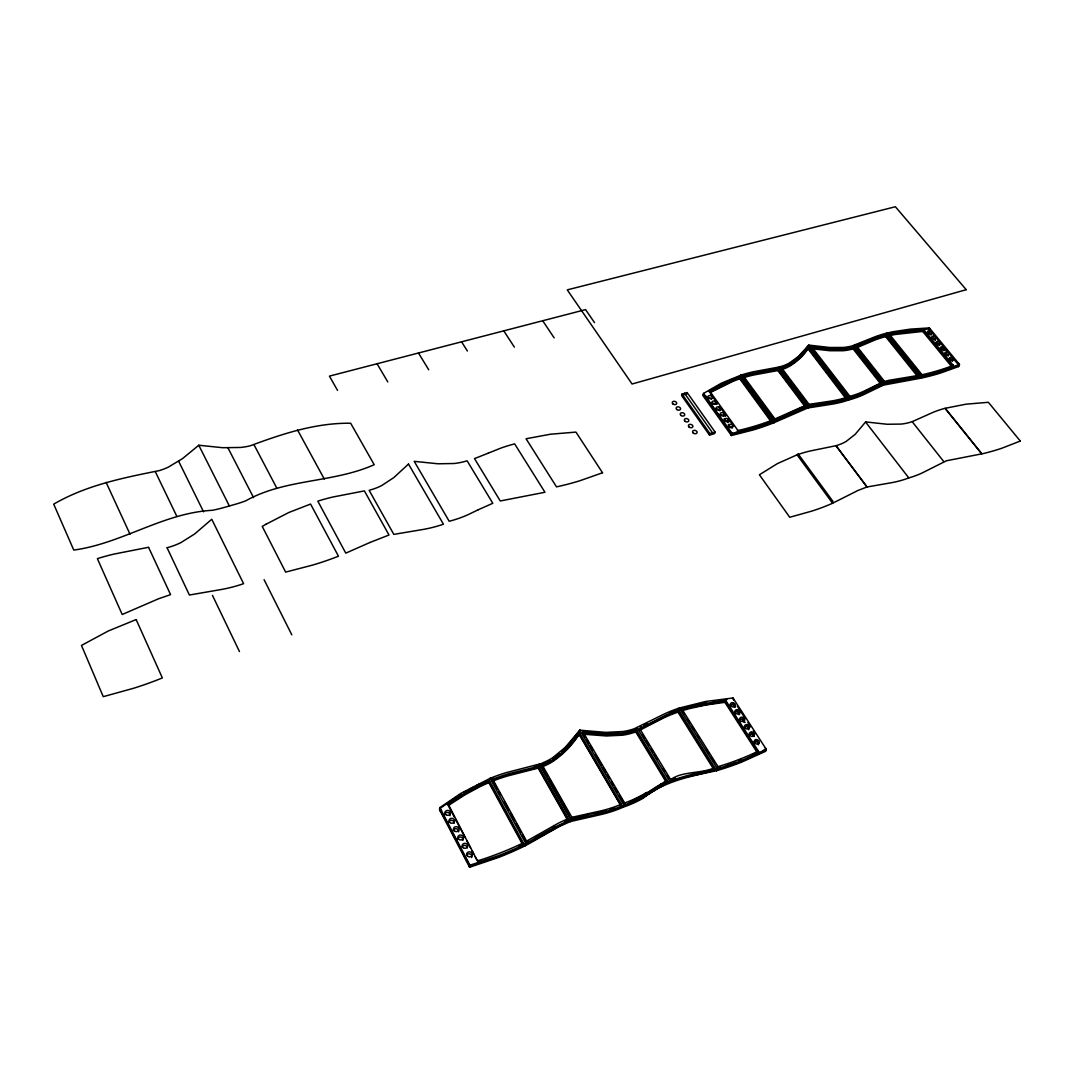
<?xml version="1.0" encoding="UTF-8"?>
<svg xmlns="http://www.w3.org/2000/svg" width="1074" height="1074" viewBox="0 0 1074 1074"><rect width="100%" height="100%" fill="white"/><g stroke="black" fill="none" stroke-linecap="round" stroke-linejoin="round"><path stroke-width="1.5" d="M524.488 843.922L525.387 845.587L528.77 843.855L559.057 826.644L570.428 821.556L570.979 819.583L539.551 764.03L506.485 772.568A174.981 157.207 19 0 0 490.2 778.288L461.041 793.256L439.83 807.635L439.494 809.662L469.607 867.255L498.135 857.589A284.798 229.755 4.2 0 0 525.28 845.668L525.871 843.614L490.066 778.341M448.113 803.929L447.925 804.963L464.935 793.968L479.997 785.806A195.079 176.19 20.7 0 1 489.073 781.657L522.971 843.828L523.213 842.821L489.288 780.623A195.253 176.27 20.7 0 0 480.212 784.758L465.123 792.921L448.113 803.929L477.876 861.818L477.688 860.059M469.217 866.517L469.62 864.543M469.607 867.255L470.009 865.295L439.83 807.635M489.288 780.623L488.871 782.651L522.743 844.795M489.999 779.281A174.847 157.14 19 0 1 493.476 777.898A174.834 157.14 19 0 0 489.986 779.321L490.2 778.288M538.249 767.292L568.065 819.569L568.347 818.563L538.732 766.165L508.338 773.871A175.223 157.502 19.2 0 0 492.724 779.214L492.51 780.261A175.075 157.435 19.2 0 1 508.109 774.918L513.667 773.347M538.732 766.165L538.249 768.205L567.797 820.536M539.551 764.03L538.96 765.185M526.099 843.103L526.582 841.13L492.724 779.214M569.676 820.026L570.522 821.529L600.527 814.656A123.349 102.299 13.7 0 0 623.202 807.165A121.362 100.446 14.2 0 0 643.178 798.197C664.269 781.12 690.73 776.247 716.506 770.702A266.392 206.181 14.1 0 0 741.919 761.99L765.494 751.357L766.299 749.37L733.018 697.979L705.537 701.51L679.386 708.021A168.175 141.406 26.9 0 0 664.672 713.807L634.116 728.803A61.325 49.941 15.6 0 1 623.188 731.501L605.83 732.387L579.947 730.199L579.41 732.253M579.92 730.145L569.139 743.96M577.074 737.14L579.369 734.213L620.92 805.245L621.242 804.225L579.638 733.22C573.489 744.054 563.998 753.532 553.781 760.889A62.91 52.478 11.2 0 1 543.176 766.433M606.729 734.978L623.001 734.146A61.433 50.075 15.6 0 0 634.653 731.394L636.063 730.844L666.632 781.348L666.981 780.328L636.372 729.85L634.976 730.347A61.473 50.089 15.6 0 1 623.296 733.153L607.025 733.931L582.981 731.985L585.236 737.368M682.017 394.077L681.614 395.594L709.484 435.131L714.653 433.574L715.096 432.07L687.159 392.601L682.017 394.077L709.927 433.627L709.484 435.131M684.151 394.87L684.621 393.339M686.742 394.118L687.159 392.601M571.623 818.307L571.892 817.327L542.222 764.97A62.735 52.304 11.2 0 0 550.908 760.58M703.524 393.406L702.906 395.581L731.407 435.52L753.129 429.976A231.326 155.354 13.2 0 0 773.616 422.847L774.327 420.686L740.885 375.162L721.459 383.149L703.524 393.406L732.079 433.359L731.407 435.52M704.369 394.52C702.705 399.689 706.101 391.983 707.39 399.461A2.255 1.598 16 0 0 708.021 400.347L711.31 404.965A2.255 1.598 16.1 0 0 711.941 405.851L715.472 410.792A2.255 1.611 16.3 0 0 716.116 411.678L718.734 415.356M709.726 392.695L709.753 391.178L714.076 388.64L733.515 379.229A157.502 113.589 20.1 0 1 740.362 376.719L772.166 420.055L771.454 422.203A248.376 165.946 12.9 0 1 762.674 425.492M712.049 434.366L712.545 432.849L684.568 393.353M740.885 375.162L739.704 378.88A157.301 113.562 20.2 0 0 732.857 381.404L711.297 392.05M773.616 422.834L772.756 421.679L773.804 422.78L807.715 408.013L808.467 405.865L779.227 366.999L753.559 371.738A141.325 101.56 19.7 0 0 741.073 375.108L740.738 376.222L774.153 421.733L779.12 419.598M741.892 376.236L741.047 378.437L739.785 378.853L770.488 420.887M763.48 371.134L755.183 372.678A141.486 101.721 19.8 0 0 743.248 375.793L741.57 378.29M636.372 729.85L635.741 731.891L665.45 780.919M637.11 727.689L636.801 728.736L637.755 728.306M639.339 729.541L639.648 728.534L664.779 715.673A168.417 141.647 27 0 1 678.647 710.075L677.962 712.116A168.148 141.54 27.1 0 0 664.108 717.714L639.648 730.293M731.045 434.997L731.703 432.849M737.341 431.198L737.677 430.097L709.753 391.178M622.638 806.212L623.175 807.124L623.806 805.138L579.826 730.186L565.125 747.477L552.761 757.694A62.829 52.344 11.2 0 1 542.773 762.822L538.638 765.252M737.677 430.097L737.731 431.681A248.524 165.946 12.9 0 0 771.844 421.209L740.026 377.833A157.395 113.575 20.2 0 0 733.18 380.344L709.431 392.279M623.202 807.098L623.833 805.124A123.537 102.366 13.7 0 1 601.118 812.669C573.033 814.777 549.499 829.88 525.871 843.614M624.316 803.916L624.638 802.896L582.981 731.985M767.252 370.53L763.856 370.866L778.677 368.449L777.965 370.611L805.473 407.247L806.856 406.871L807.715 408.013M763.52 371.926L778.529 369.161L779.281 366.972L782.852 365.898A51.028 34.717 16.5 0 0 789.256 363.106L798.318 356.501L808.762 345.116L849.413 397.81A99.6 67.138 17.5 0 0 864.677 392.44L871.672 388.882M780.127 368.087L779.254 370.288L754.498 374.853A141.298 101.694 19.8 0 0 745.114 377.202M827.973 403.542L830.108 403.22A101.225 68.427 17.3 0 0 846.46 399.3L847.225 397.138L808.762 347.211L799.016 357.723L790.585 363.938A51.458 35.026 16.5 0 1 782.584 367.375L781.12 368.812L782.234 368.422M646.159 793.471A128.652 106.192 13.9 0 1 629.257 802.117A128.652 106.192 13.9 0 0 646.172 793.431L666.981 780.328M772.756 421.679L773.481 419.531M773.079 421.787L773.79 419.639M778.677 368.449L806.225 405.099L774.972 418.941L774.26 421.089L785.121 416.215M773.804 422.78L774.515 420.632L808.467 405.865M717.378 768.675L679.265 708.061L678.916 709.109A168.041 141.352 26.9 0 0 669.706 712.518M679.037 709.068L679.386 708.021M706.544 702.987L690.797 706.424A187.91 158.496 28 0 0 681.883 709.001L681.534 710.048A187.762 158.442 28.1 0 1 690.434 707.471L725.232 701.295L758.016 752.216L758.432 751.182L725.608 700.261L704.812 703.551M808.762 347.211C804.614 355.011 797.391 361.388 789.873 366.086A51.391 35.026 16.5 0 1 781.885 369.523M809.621 346.19L809.232 348.392M834.713 348.781L811.434 346.446L810.36 348.553M669.572 780.879C679.305 770.823 701.913 774.059 714.653 767.628L678.58 710.102M806.225 405.099L805.473 407.247L795.31 411.248M806.923 406.965L807.675 404.817L808.534 405.851L824.08 403.274M848.621 399.984A101.037 68.333 17.3 0 1 831.115 404.334L807.782 407.986L808.118 405.287M807.782 407.986L809.084 404.361L781.483 367.711M725.608 700.261L724.869 702.289L757.331 752.726L758.137 750.726M854.542 348.459L855.24 346.352L854.38 348.526L852.018 349.198A50.478 33.616 18 0 1 842.915 350.742L830.001 350.728L812.427 348.835M900.133 380.424L918.337 377.404L919.21 375.282L886.359 334.511A136.948 93.384 22.3 0 0 875.646 337.921C870.853 340.659 857.978 343.935 856.757 346.754M732.656 698.973L733.018 697.979M733.609 700.436L733.972 699.442M848.124 399.34L848.93 397.179M849.118 398.454L847.748 398.816L848.621 399.944L849.923 396.333A105.52 71.018 17.4 0 0 866.53 389.956L881.969 382.384L853.87 346.768L852.796 347.063A50.545 33.63 18 0 1 843.681 348.594L830.618 348.661M714.653 767.628L714.291 768.595L678.312 711.069A168.282 141.593 27 0 0 664.444 716.68L655.543 721.178M716.519 770.729L717.257 768.716A266.768 206.262 14.1 0 0 742.711 760.003L766.299 749.37M717.674 767.641L718.036 766.675A286.516 220.264 13.5 0 0 758.378 751.115M866.543 389.983L865.738 392.104L866.758 391.594M921.586 375.779L888.628 334.927L889.057 333.839A152.535 104.312 22.6 0 1 896.011 332.349L923.519 329.248L953.309 365.442L952.41 367.563A237.206 150.884 16.6 0 1 921.197 376.867L920.901 376.867M881.969 382.384L881.136 384.505L871.578 389.03M882.492 384.183L883.365 381.995M857.508 347.426L874.84 340.055A136.774 93.384 22.3 0 1 885.54 336.645L886.882 333.101L892.91 331.732L910.215 329.154L929.319 327.906L959.498 364.462L958.585 366.57L940.421 373.081A220.747 140.989 16.9 0 1 920.686 378.209L883.338 385.136L882.466 384.036L884.573 381.485L888.842 380.33L919.21 375.282M848.635 399.971A99.479 67.138 17.5 0 0 863.858 394.561L883.271 385.163L884.157 383.015L900.348 379.619M923.519 329.248L922.673 331.369L952.141 367.227L953.041 365.12M873.149 338.417L875.082 337.652A136.693 93.25 22.3 0 1 886.399 334.162L921.103 377.162A220.868 140.989 16.9 0 0 940.851 372.047L959.028 365.536L928.876 328.993L929.319 327.906M929.748 330.04L930.191 328.953M765.319 747.84L765.883 750.39L742.322 761.036A266.58 206.221 14.1 0 1 716.882 769.763L713.445 770.689M919.841 377.283L920.7 375.162M920.176 377.578L921.049 375.457M959.498 364.462L941.307 370.973A221.002 140.976 16.9 0 1 921.559 376.088L920.686 378.196L919.626 377.149M958.599 363.374L957.632 365.509L958.585 366.57M579.316 732.28L576.859 735.408M579.369 734.898L621.027 806.037M579.638 733.22L565.837 749.209L554.291 758.862A63.004 52.519 11.2 0 1 543.672 764.406L541.967 766.004L543.417 765.4A62.95 52.492 11.2 0 0 554.036 759.895L558.977 756.23M577.087 737.1L573.784 741.154M573.341 739.758L574.496 738.348M808.239 349.117L845.426 397.957M807.581 349.278L808.4 348.258L846.836 398.186A101.292 68.427 17.3 0 1 830.484 402.173M805.245 352.003L807.608 349.225M573.798 741.114L570.63 744.832M571.086 742.443L572.2 741.114M806.037 351.077L806.816 350.164M440.689 809.286L440.353 811.3L441.548 810.414M804.493 352.863L805.258 351.963M798.707 356.89L804.198 351.131M803.379 352.071L808.789 345.103L829.678 347.493L843.466 347.452A50.424 33.536 17.9 0 0 852.004 345.962L875.471 336.605A136.787 93.25 22.3 0 1 886.802 333.128L921.559 376.075M570.643 744.792L567.569 748.189M803.741 353.695L804.507 352.809M569.153 743.906L563.796 749.571M568.871 744.953L562.508 751.572M803.755 353.641L801.526 356.031M566.575 749.236L567.582 748.148M564.87 748.471L565.917 747.397M564.588 751.236L566.575 749.196M801.54 355.991L799.365 358.166M565.582 750.216L563.595 752.189M562.763 750.578L563.81 749.518M798.72 356.85L797.19 358.286M561.715 751.558L562.763 750.538M563.608 752.149L560.172 755.264M799.378 358.112L797.23 360.085M198.784 445.24L182.607 458.544L168.35 467.123A61.258 44.101 -1.4 0 1 159.516 470.56C123.161 477.863 86.256 485.193 53.7 504.149L73.77 550.076C122.114 543.498 163.329 512.848 212.383 510.298A111.575 80.859 -0.1 0 0 224.815 507.277L233.904 504.686A111.159 80.55 0.2 0 0 245.771 500.82C285.442 478.48 332.98 483.072 374.208 464.706L350.674 423.237C315.581 422.78 282.381 433.869 250.014 445.871A57.352 41.309 1.6 0 1 240.657 447.455L222.694 447.71L198.784 445.24L229.312 505.881M797.203 358.233L793.78 361.079M796.519 360.676L797.244 360.032M558.963 756.271L560.185 755.223M557.795 754.915L559.124 753.8M795.633 361.401L796.532 360.636M794.747 360.3L795.7 359.535M556.493 755.948L557.809 754.874M556.238 756.942L557.554 755.921M794.747 362.072L795.646 361.347M556.507 755.895L552.506 758.741M794.76 362.032L792.062 363.938M792.827 361.763L793.793 361.025M448.744 805.272L464.747 794.948L479.809 786.786A194.931 176.109 20.7 0 1 488.871 782.651L490.214 782.087M446.891 804.332L449.268 802.694M791.86 362.421L792.84 361.71M457.524 796.371L439.655 808.668L469.808 866.302L498.349 856.636A285.013 229.823 4.2 0 0 525.508 844.701M791.874 362.368L788.893 364.207A51.002 34.717 16.5 0 1 782.49 366.999L778.932 368.073M652.737 789.363L650.173 791.028M655.502 789.793L648.589 794.196M654.147 790.692L656.832 788.947M653.972 788.598L657.704 786.222M458.625 795.673L460.84 794.29M656.818 788.987L658.161 788.115M650.025 793.27L643.487 797.23M647.541 792.666L648.884 791.793M656.12 788.007L658.604 786.49M791.149 364.502L792.075 363.885M658.147 788.155L670.189 781.711M646.186 793.498L647.555 792.625M645.957 795.767L647.152 795.042M543.565 834.82L567.287 821.825M546.075 833.343L548.492 831.907M658.926 785.51L661.436 784.007M708.612 391.151L725.782 382.035L740.55 376.276L773.965 421.787A231.46 155.354 13.2 0 1 753.465 428.915L731.73 434.46L703.215 394.52M791.162 364.448L790.222 365.039A51.431 35.026 16.5 0 1 782.221 368.476M464.089 792.344L466.197 791.108M543.578 834.766L532.221 841.197M660.819 786.544L663.531 785M552.506 827.316L554.587 826.107M660.174 784.772L661.423 784.047M710.921 390.668L725.474 383.096L740.228 377.323L771.776 420.323M535.483 837.25L538.249 835.653M641.89 728.427L655.556 721.137M649.77 724.319L651.623 723.299M470.345 788.772L473.352 787.148M872.289 389.379L869.175 391.07M647.219 723.675L643.581 725.621M872.263 389.432L885.996 383.337M875.726 386.009L866.127 391.07A105.453 71.018 17.4 0 1 849.561 397.487M868.732 390.56L884.103 383.042M532.234 841.157L525.629 844.634L525.75 843.681A285.228 229.89 4.3 0 1 498.578 855.616L469.929 865.201M872.907 387.499L873.833 387.016M559.312 825.678L561.313 824.617M869.188 391.03L866.114 392.628M526.582 841.13L558.842 822.926L568.347 818.563M528.475 840.982L526.341 842.097L522.407 834.901M663.987 782.664L665.316 781.953M867.027 392.144L868.114 391.58M476.292 785.618L479.165 784.181M763.735 750.216L763.574 751.196L762.97 750.592M659.812 718.922L662.067 717.808M789.471 414.792L794.679 412.188M791.269 413.906L793.001 413.047M875.699 386.063L876.666 385.553M787.349 414.255L795.686 410.147M792.169 412.765L793.767 411.986M789.497 414.739L783.564 417.625M866.127 392.587L864.261 393.527A99.546 67.138 17.5 0 1 849.024 398.924A101.104 68.333 17.3 0 1 831.491 403.287L826.416 404.025M787.363 414.215L783.51 416.094M794.666 412.241L797.861 410.684M759.479 752.297L758.808 752.632M876.639 385.593L881.566 383.418L853.494 347.815L852.394 348.151A50.518 33.63 18 0 1 843.291 349.694L840.794 349.856M641.205 726.762L640.252 727.246M641.903 728.373L640.816 728.924M795.673 410.201L797.203 409.449M783.523 416.054L774.609 420.041L742.926 376.853A141.392 101.708 19.8 0 1 754.834 373.792L757.022 373.296M781.389 418.618L783.577 417.571M863.389 342.606L864.879 341.894M865.483 343.076L861.335 344.969M640.829 728.87L639.755 729.394M865.469 343.116L866.946 342.418M797.848 410.724L800.895 409.342M864.852 341.948L873.175 338.377M863.402 342.566L859.213 344.445M797.19 409.489L800.13 408.16M779.106 419.639L781.402 418.578M866.933 342.458L868.463 341.747M861.979 343.21L857.133 345.278M866.369 341.263L867.953 340.565M879.337 385.861L882.546 384.532M564.535 821.006L565.246 820.657M868.45 341.787L870.047 341.062M861.348 344.929L858.542 346.137M870.034 341.102L875.256 338.968A136.854 93.384 22.3 0 1 885.943 335.612L918.767 376.37L916.216 376.867M871.685 340.404L873.417 339.706M670.82 781.496L671.814 781.066M800.882 409.395L804.372 408.026M800.117 408.214L801.566 407.596M956.706 365.885L954.585 366.717M671.143 781.362L673.143 780.57M567.622 821.731L569.005 821.167M858.73 346.016L858.045 346.325M912.256 421.626L933.534 412.134A141.849 98.392 25 0 1 944.986 408.308L981.703 453.872L946.355 460.786L924.177 471.956A102.768 71.018 19.7 0 1 908.779 477.903A102.97 71.354 19.6 0 1 892.078 482.602L867.121 486.965L836.096 445.67L838.539 444.891A52.935 36.986 18.7 0 0 846.178 441.427L855.24 434.272L865.563 421.988L908.765 477.876M637.07 731.381L634.345 732.387A61.393 50.062 15.6 0 1 622.692 735.193L606.448 735.972L584.565 734.28M566.884 820.026L567.609 819.704M954.477 366.758L952.41 367.563M540.987 764.419L542.531 763.815M634.989 730.307L636.493 729.729M858.233 346.217L857.24 346.633M856.502 346.419L874.679 338.74A136.613 93.237 22.3 0 1 885.983 335.263L918.767 375.819M568.992 821.207L570.375 820.67M801.553 407.637L803.164 407.006M671.693 779.214L672.848 778.757M857.414 346.526L856.743 346.808M672.794 780.731L674.163 780.207M633.794 729.85L635.311 729.259M855.938 345.68L854.219 346.298M847.399 398.937L846.513 399.246M570.361 820.711L572.361 819.999M856.434 346.875L884.144 382.572L885.889 382.008M136.156 619.564L108.313 630.975L81.49 645.42L103.252 696.664L133.351 688.34A287.832 208.96 -5 0 0 162.349 677.936L136.425 620.154M539.631 767.749L507.895 775.898A174.928 157.368 19.2 0 0 492.308 781.241M674.15 780.248L678.513 778.865M803.688 406.871L805.862 406.147M538.383 766.286L537.362 766.621M679.318 711.659L677.962 712.116L713.029 768.219M780.986 368.436L782.141 368.06A50.975 34.717 16.5 0 0 788.544 365.254L797.593 358.662L808.024 347.264L846.728 397.487M854.085 347.264L881.432 382.72L853.535 347.439L851.226 348.11A50.357 33.522 17.9 0 1 842.701 349.6L832.793 349.829M673.546 778.569L675.452 777.912M883.66 383.633L899.931 380.652M841.761 348.661L843.077 348.553A50.384 33.536 17.9 0 0 851.601 347.063L854.233 346.258M535.832 768.017L537.537 767.467M572.348 820.053L573.999 819.502M535.859 766.165L536.57 765.91M571.892 817.327L600.004 811.085A123.752 102.473 13.6 0 0 621.269 804.265M780.167 367.684L781.348 367.335M709.927 433.627L715.096 432.07M536.221 766.017L534.422 766.581M717.19 768.689C691.428 774.3 664.94 779.12 643.823 796.21A121.55 100.513 14.2 0 1 623.913 805.124M885.983 383.378L887.836 382.827M536.087 767.897L534.583 768.366M534.906 767.373L534.194 767.588M806.749 407.328L807.836 406.979M573.14 817.891L574.684 817.408M573.986 819.543L580.604 817.797M510.942 774.072L508.109 774.864A175.075 157.435 19.2 0 0 492.523 780.207L497.222 788.893M167.074 547.753L170.35 546.8A61.594 45.86 -2.3 0 0 180.969 542.571L194.676 533.953L211.753 519.266L243.597 583.665A118.784 88.914 -0.8 0 1 221.593 589.451L189.4 595.023L167.155 547.928M885.875 382.062L886.6 381.82M807.554 407.1L778.878 368.046L778.073 368.301M148.548 547.284L114.394 554.009A171.249 137.069 -6 0 0 97.372 558.641M678.5 778.905L685.131 777.214M713.458 770.649L706.934 772.367M532.556 768.903L534.597 768.326M886.587 381.861L894.964 380.169M887.017 336.269L885.62 336.632L917.317 376.128M513.667 773.387L516.312 772.676M778.086 368.261L776.73 368.624M819.704 404.817L808.158 406.898L807.299 405.744M809.407 406.63L807.742 406.334M680.621 778.341L687.521 776.677M532.556 768.85L521.333 771.521M886.48 334.189L907.006 330.537L928.876 328.993M516.299 772.716L521.346 771.481M706.947 772.327L700.866 773.804M777.563 368.382L772.864 369.416M887.822 382.881L892.601 381.82M776.462 369.98L777.965 369.59M777.764 369.684L805.836 406.2M599.346 814.025L600.822 813.649A123.443 102.325 13.7 0 0 623.524 806.144A121.456 100.486 14.2 0 0 643.501 797.19M523.736 770.931L526.059 770.407M809.084 404.361L830.887 401.085A101.359 68.427 17.3 0 0 847.252 397.179M732.079 433.359L753.827 427.828A231.608 155.368 13.2 0 0 774.327 420.699M695.214 775.052L700.879 773.763M731.77 434.084L730.32 431.573M580.604 817.851L590.781 815.743M597.882 814.347L599.359 813.985M687.494 776.73L698.006 774.408M890.01 334.309L906.604 331.584L923.855 330.215M753.21 372.853A141.231 101.547 19.7 0 0 740.738 376.222A141.231 101.547 19.7 0 1 753.223 372.799L765.4 370.812M776.475 369.926L775.696 370.141M889.339 382.519L890.923 382.183M597.896 814.307L590.767 815.784M812.253 404.67L808.695 405.448L781.134 368.758M809.877 405.193L811.045 404.938M698.207 704.853L701.443 704.182M775.71 370.087L772.112 370.798M921.465 376.101L894.937 380.223M918.337 377.404L921.036 377.135M918.512 377.377L921.022 377.189L886.386 334.215A136.693 93.25 22.3 0 0 875.068 337.692M755.478 372.369L759.801 371.55M918.78 376.316L900.549 379.391M585.249 815.958L586.834 815.649M757.009 373.336L766.917 371.577M587.116 814.683L588.727 814.334M774.488 369.053L769.44 369.993M898.2 380.706L918.351 377.672M811.944 406.079L813.206 405.838M701.792 703.188L704.047 702.772M915.76 378.169L910.819 379.015M891.554 380.787L893.219 380.505M892.588 381.861L894.333 381.512M812.239 404.723L813.434 404.468M761.157 372.571L763.131 372.235M766.903 371.631L772.125 370.745M771.199 369.657L765.789 370.517M765.05 371.926L752.887 373.913A141.137 101.533 19.7 0 0 743.06 376.45M909.047 378.061L911.37 377.686M894.306 381.565L897.998 380.934M813.421 404.509L815.837 404.093M814.495 405.623L815.77 405.422M768.716 371.295L770.447 371.027M829.41 402.334L830.511 402.132M906.228 379.74L908.483 379.391M904.657 378.746L906.818 378.424M829.423 402.294L827.034 402.683M830.363 403.421L826.658 403.73M713.217 702.195L715.727 701.832M620.92 733.77L622.584 733.542M815.81 404.146L824.483 402.978M817.072 405.22L821.019 404.656M825.758 402.804L827.061 402.629M825.745 402.857L831.894 402.2A101.171 68.333 17.3 0 0 849.427 397.85M825.369 403.905L827.826 403.784M824.47 403.019L826.805 402.925M824.094 404.066L826.43 403.972M819.462 403.649L820.697 403.488M823.194 403.18L825.436 403.099M821.006 404.697L825.06 404.146M823.677 404.361L825.047 404.2M822.818 404.227C818.898 405.489 808.964 404.629 807.366 407.435M822.335 404.536L823.704 404.321M619.846 734.535L621.443 734.347M726.386 702.128L705.833 705.014L690.099 708.464A187.614 158.375 28.1 0 0 683.306 710.384M724.064 699.845L726.87 699.563M617.778 733.153L619.523 732.938M843.09 348.5L839.049 348.795M614.167 733.381L616.006 733.233M613.885 734.374L615.711 734.28M924.056 331.289L895.192 334.484A152.347 104.299 22.7 0 0 889.89 335.585M840.821 349.802L835.438 349.909M837.639 348.835L839.076 348.755M610.368 733.488L612.314 733.408M611.294 734.965L613.093 734.938M836.19 348.835L837.653 348.781M610.086 734.482L606.904 734.468M607.186 733.475L608.81 733.435M836.203 348.795L831.92 348.688M835.451 349.856L811.769 347.775M606.743 734.925L601.843 734.777M603.561 734.374L598.218 734.092M827.799 349.493L832.847 349.775M830.39 349.641L831.625 349.708M590.942 733.918L601.856 734.723M830.632 348.62L827.933 348.486M598.406 734.509L600.151 734.629M827.947 348.446L817.327 347.412M827.812 349.453L822.254 348.969M594.768 734.227L586.928 733.502M590.418 733.448L592.445 733.636M590.7 732.401L592.741 732.589M584.269 731.73L586.471 731.971M584.833 733.274L586.941 733.461M820.778 348.808L822.268 348.916M584.847 733.233L582.699 733.032L585.249 737.328M820.791 348.755L814.468 348.016M815.636 347.197L817.341 347.358M813.904 346.969L815.663 347.144M812.132 346.727L813.931 346.915M814.481 347.963L811.058 347.546L849.507 397.42M865.671 421.921L887.084 424.257L901.167 424.082A52.022 35.429 20.1 0 0 909.826 422.404L912.175 421.666L943.831 461.659M810.293 346.472L812.145 346.687M810.306 346.432L808.413 346.204L849.01 398.91A101.104 68.333 17.3 0 1 831.504 403.233M942.985 347.64L945.093 350.191M927.99 331.128L931.171 334.994M933.293 337.572L935.414 340.149M937.535 342.727L939.656 345.304M941.777 347.869L943.912 350.446M946.033 353.024L948.154 355.601M950.275 358.179L952.396 360.757M889.057 333.839L922.029 374.692L920.593 378.223L919.8 377.095M885.983 335.263L918.686 375.846M856.488 345.935L884.573 381.485M884.157 383.015L854.313 345.304L853.092 348.902L881.136 384.505L882.398 384.049L883.271 385.163M853.924 346.352L883.741 384.103L853.911 346.392M811.434 346.446L849.923 396.333M808.386 348.312L846.822 398.226M803.406 399.958L805.379 402.575M778.865 368.1L806.238 404.509M807.218 405.824L808.078 406.965M778.583 369.134L796.116 392.466M778.529 369.161L805.876 405.556M743.248 375.806L774.972 418.941M741.073 375.108L774.515 420.632M744.564 380.666L746.551 383.351M756.445 396.83L761.385 403.569M768.313 413.007L773.267 419.746M710.679 394.024L717.338 403.314M720.198 407.301L725.903 415.262M728.763 419.249L733.529 425.895M715.123 401.716L717.029 404.374M718.936 407.033L720.829 409.691M723.688 413.665L725.594 416.323M727.487 418.981L729.394 421.639M724.144 418.685L725.474 420.538M728.306 424.485L729.702 426.445M594.54 322.63L585.558 309.621L329.409 376.128L337.531 390.372M542.692 320.75L554.157 337.867M503.787 330.859L514.379 347.13M737.167 706.007L745.222 718.452M747.907 722.601L750.592 726.749M753.277 730.897L755.062 733.663M764.5 749.84L765.494 751.357M732.441 703.027L735.14 707.216M736.952 710.008L739.664 714.197M742.362 718.385L745.074 722.587M746.886 725.38L748.685 728.172M751.397 732.361L754.109 736.549M755.908 739.342L758.62 743.53M461.578 341.814L467.405 351.037M681.883 709.015L718.036 766.675M682.406 711.458L684.178 714.264M687.696 719.889L689.454 722.708M692.099 726.923L693.858 729.729M697.388 735.354L699.147 738.174M706.195 749.41L708.84 753.626M711.485 757.855L714.129 762.07M715.794 769.346L716.626 770.676M418.471 353.01L428.727 369.778M639.648 728.534L670.257 778.892M642.735 735.126L644.413 737.972M646.132 740.724L648.669 744.953M651.233 749.115L652.911 751.948M654.63 754.7L657.181 758.888M663.128 768.675L664.806 771.521M667.37 775.67L669.062 778.516M637.083 727.702L669.585 781.147L668.901 783.147L667.988 781.724M377.055 363.764L387.795 381.928M588.646 743.114L586.954 740.214L588.646 743.154M590.351 746L592.902 750.35M603.091 767.709L605.642 772.045L603.924 769.199M613.281 785.067L611.589 782.167L613.267 785.107M614.986 787.954L617.537 792.303M623.484 802.426L619.228 795.19L621.765 799.58M590.338 746.054L592.888 750.39M614.972 788.007L617.523 792.344M622.759 806.198L623.269 807.071M542.8 767.413L547.727 776.18M549.391 779.039L551.029 781.993M552.68 784.866L555.151 789.269M556.802 792.129L561.729 800.895M563.394 803.768L565.031 806.722M566.683 809.581L569.139 813.985M540.531 765.574L571.073 819.543M539.067 766.057L539.698 767.185M569.985 820.764L570.428 821.556M498.806 791.726L500.377 794.653M504.324 801.795L509.022 810.481M510.606 813.313L514.527 820.549M516.111 823.382L520.823 832.068M524.488 844.231L525.267 845.654M297.538 429.962L324.281 479.031M448.247 805.554L454.396 817.233M455.94 820.16L465.163 837.693M466.707 840.606L470.546 847.91M472.09 850.836L473.634 853.763M475.164 856.676L476.708 859.603M254.041 444.797L276.622 487.797M227.997 447.925L253.558 497.624M264.083 579.678L291.806 634.828M178.673 461.283L203.563 511.815M155.354 471.768L176.686 516.07M212.464 595.385L239.462 651.556M148.628 547.445L170.591 594.634L158.455 598.809L122.194 614.503L97.627 559.218M106.125 482.374L130.021 534.234M523.025 843.922A305.808 244.738 3.9 0 1 518.541 846.044M481.38 860.61A305.808 244.738 3.9 0 1 477.836 861.737M523.266 842.902A306.05 244.818 3.9 0 1 478.051 860.73M466.64 855.025A2.819 2.497 8.9 0 1 470.425 854.179A2.819 2.497 8.9 0 1 471.593 857.562M461.981 846.809A2.819 2.484 8.5 0 1 467.405 847.883M457.457 839.277A2.806 2.47 8.2 0 1 460.773 837.076A2.806 2.47 8.2 0 1 462.907 840.365M453.121 830.685A2.792 2.457 7.9 0 1 456.437 828.766A2.792 2.457 7.9 0 1 458.585 831.84M448.757 822.174A2.792 2.443 7.5 0 1 452.006 820.388A2.792 2.443 7.5 0 1 454.221 823.261M444.555 814.642A2.779 2.417 7.2 0 1 447.858 812.494A2.779 2.417 7.2 0 1 449.966 815.73M614.503 807.769A123.658 102.446 13.6 0 1 609.871 809.313M603.977 811.018A123.658 102.446 13.6 0 1 601.118 811.729M606.582 811.232A123.564 102.406 13.6 0 1 605.118 811.635M554.036 759.855A62.95 52.505 11.2 0 1 543.417 765.4M646.494 792.451A128.746 106.232 13.9 0 1 624.692 803.003M632.291 730.347A61.272 49.928 15.6 0 1 624.504 732.267M643.594 795.794A128.558 106.165 13.9 0 1 641.245 797.15M633.499 730.844A61.231 49.914 15.6 0 1 624.209 733.26M634.667 731.354A61.433 50.075 15.6 0 1 623.001 734.146M549.794 760.338A62.775 52.317 11.2 0 1 544.048 763.184M755.103 753.505A286.315 220.224 13.5 0 1 752.283 754.807M741.463 759.439A286.315 220.224 13.5 0 1 738.885 760.459M719.862 767.105A286.315 220.224 13.5 0 1 717.701 767.776M735.959 762.406A286.114 220.183 13.5 0 1 726.279 765.883M730.239 708.088A2.591 2.081 21.6 0 1 729.622 707.135M729.796 705.551A2.591 2.081 21.6 0 1 734.576 707.202M754.149 745.195A2.631 2.135 23.5 0 1 753.518 744.215M753.586 742.738A2.631 2.135 23.5 0 1 756.821 741.919A2.631 2.135 23.5 0 1 758.405 744.846M749.222 737.543A2.618 2.121 23.1 0 1 748.591 736.563M749.102 734.549A2.618 2.121 23.1 0 1 753.559 736.24M744.443 730.132A2.618 2.121 22.7 0 1 743.826 729.165M743.893 727.716A2.618 2.121 22.7 0 1 747.115 726.897A2.618 2.121 22.7 0 1 748.685 729.796M739.637 722.668A2.604 2.108 22.3 0 1 739.019 721.701M739.409 719.835A2.604 2.108 22.3 0 1 743.906 722.238M734.804 715.163A2.604 2.094 21.9 0 1 734.186 714.197M734.079 713.458A2.604 2.094 21.9 0 1 736.979 711.807A2.604 2.094 21.9 0 1 739.06 714.734M664.43 716.72A168.282 141.593 27.1 0 1 678.298 711.122M921.626 375.833A237.341 150.87 16.6 0 0 952.799 366.476L923.09 330.336L895.595 333.437A152.441 104.312 22.6 0 0 888.628 334.927M953.256 365.388A237.488 150.87 16.6 0 1 922.069 374.759M950.034 362.475A2.161 1.436 21.1 0 1 948.396 360.475M948.892 359.803A2.161 1.436 21.1 0 1 951.081 359.817A2.161 1.436 21.1 0 1 952.517 361.361M945.563 357.038A2.148 1.423 21 0 1 943.925 355.051M944.596 354.299A2.148 1.423 21 0 1 946.785 354.474A2.148 1.423 21 0 1 948.06 356.018M941.415 351.829A2.148 1.423 20.8 0 1 939.602 349.788M940.26 349.037A2.148 1.423 20.8 0 1 942.395 349.184A2.148 1.423 20.8 0 1 943.71 350.674M936.864 346.459A2.148 1.41 20.6 0 1 935.253 344.486M935.991 343.707A2.148 1.41 20.6 0 1 939.334 345.291M932.474 341.116A2.135 1.41 20.5 0 1 930.863 339.156M931.695 338.337A2.135 1.41 20.5 0 1 934.93 339.948M928.325 336.068A2.135 1.396 20.3 0 1 926.714 334.108M927.372 333.383A2.135 1.396 20.3 0 1 930.661 334.564M865.725 392.091A105.4 71.018 17.4 0 1 849.172 398.535M852.42 348.11A50.518 33.63 18 0 1 843.305 349.641M772.219 420.122A248.685 165.946 12.9 0 1 738.026 430.567M758.714 426.821A248.376 165.946 12.9 0 1 740.04 432.084M728.588 429.144A2.282 1.624 16.8 0 1 727.944 428.244M728.293 426.915A2.282 1.624 16.8 0 1 732.267 428.056M724.346 423.223A2.269 1.624 16.6 0 1 723.701 422.31M724.453 420.739A2.269 1.624 16.6 0 1 728.091 422.646M720.251 417.477A2.269 1.611 16.5 0 1 719.607 416.578M720.104 415.155A2.269 1.611 16.5 0 1 723.822 416.135M715.834 409.476A2.255 1.611 16.3 0 1 719.835 410.872M711.552 403.784A2.255 1.598 16.1 0 1 715.365 404.307M708.142 397.93A2.255 1.598 16 0 1 711.579 399.045M832.659 500.981L832.645 503.196L858.113 490.402L866.933 487.019L835.894 445.723L809.796 451.067A146.426 107.655 22.8 0 0 797.136 454.799L777.442 463.592L759.399 474.762L789.726 517.265L811.823 511.103A238.186 164.819 14.9 0 0 832.592 503.25L797.083 454.839L798.103 453.913L832.659 500.981M887.648 334.175L886.842 336.31L887.742 334.162M408.496 464.062L393.755 477.635L381.686 485.569A57.566 42.624 4.7 0 1 372.114 489.449L369.147 490.308L393.822 534.382L423.371 529.401A111.347 82.47 6.2 0 0 443.428 524.193L408.496 464.062M265.882 524.3L262.244 526.408L285.644 572.106L312.615 565.085A263.506 187.453 1.3 0 0 338.471 556.211L310.574 504.055L288.866 512.486L265.882 524.3M478.36 509.707L468.13 514.661A110.77 81.852 6.7 0 1 449.201 521.279L414.215 461.337L437.991 463.78L454.047 463.512A55.888 40.906 7.9 0 0 464.29 461.619L467.123 460.8L492.805 503.29L478.36 509.707M369.912 542.491L345.774 553.137L317.81 501.155A158.616 126.799 4.8 0 1 333.222 496.953L364.395 490.899L389.003 535.013L369.912 542.491M488.066 453.255L474.507 458.598L500.256 500.967L544.961 492.268L514.647 443.884A149.971 115.938 12.9 0 0 500.793 448.127L488.066 453.255M1020.3 441.038L1001.948 448.194A227.527 148.762 18.7 0 1 981.945 453.872L945.227 408.281L966.076 404.173L988.362 402.307L1020.3 441.038M602.527 472.761L580.296 480.602A242.684 168.537 8.8 0 1 556.507 486.871L526.072 438.756L550.465 434.218L575.946 432.097L602.527 472.761M966.224 289.698L632.076 384.009L567.26 289.873L895.38 206.745L966.224 289.698M601.4 764.809L595.452 754.686L601.386 764.863M609.039 777.831L607.334 774.945L609.025 777.885M467.552 856.112A2.819 2.497 9 0 0 472.224 855.038A2.819 2.497 9 0 0 468.694 851.937A2.819 2.497 9 0 0 467.552 856.112M463.27 847.708A2.819 2.484 8.6 0 0 467.767 846.218A2.819 2.484 8.6 0 0 463.928 843.452A2.819 2.484 8.6 0 0 463.27 847.708M458.92 839.398A2.806 2.47 8.2 0 0 463.418 837.935A2.806 2.47 8.2 0 0 459.578 835.169A2.806 2.47 8.2 0 0 458.92 839.398M454.53 831.034A2.806 2.457 7.9 0 0 459.028 829.584A2.806 2.457 7.9 0 0 455.201 826.846A2.806 2.457 7.9 0 0 454.53 831.034M450.127 822.63A2.792 2.443 7.6 0 0 454.597 821.18A2.792 2.443 7.6 0 0 450.798 818.455A2.792 2.443 7.6 0 0 450.127 822.63M445.965 814.71A2.792 2.43 7.3 0 0 450.449 813.286A2.792 2.43 7.3 0 0 446.65 810.561A2.792 2.43 7.3 0 0 445.965 814.71M754.807 743.033A2.631 2.135 23.5 0 0 759.17 742.926A2.631 2.135 23.5 0 0 756.297 739.65A2.631 2.135 23.5 0 0 754.807 743.033M749.867 735.381A2.631 2.121 23.1 0 0 754.23 735.274A2.631 2.121 23.1 0 0 751.37 732.012A2.631 2.121 23.1 0 0 749.867 735.381M745.087 727.971A2.618 2.121 22.7 0 0 749.437 727.863A2.618 2.121 22.7 0 0 746.591 724.614A2.618 2.121 22.7 0 0 745.087 727.971M740.268 720.506A2.604 2.108 22.3 0 0 744.604 720.412A2.604 2.108 22.3 0 0 741.772 717.177A2.604 2.108 22.3 0 0 740.268 720.506M735.421 712.988A2.604 2.094 21.9 0 0 739.758 712.894A2.604 2.094 21.9 0 0 736.925 709.686A2.604 2.094 21.9 0 0 735.421 712.988M730.857 705.913A2.591 2.094 21.5 0 0 735.18 705.819A2.591 2.094 21.5 0 0 732.374 702.624A2.591 2.094 21.5 0 0 730.857 705.913M949.859 359.723A2.161 1.436 21.1 0 0 953.35 359.803A2.161 1.436 21.1 0 0 950.826 357.441A2.161 1.436 21.1 0 0 949.859 359.723M945.389 354.286A2.161 1.423 21 0 0 948.879 354.366A2.161 1.423 21 0 0 946.369 352.017A2.161 1.423 21 0 0 945.389 354.286M941.052 349.023A2.148 1.423 20.8 0 0 944.529 349.104A2.148 1.423 20.8 0 0 942.032 346.768A2.148 1.423 20.8 0 0 941.052 349.023M936.676 343.72A2.148 1.41 20.6 0 0 940.153 343.801A2.148 1.41 20.6 0 0 937.669 341.465A2.148 1.41 20.6 0 0 936.676 343.72M932.272 338.364A2.135 1.41 20.5 0 0 935.749 338.444A2.135 1.41 20.5 0 0 933.266 336.135A2.135 1.41 20.5 0 0 932.272 338.364M928.124 333.329A2.135 1.396 20.3 0 0 931.588 333.41A2.135 1.396 20.3 0 0 929.117 331.101A2.135 1.396 20.3 0 0 928.124 333.329M673.009 404.012A2.269 1.624 15 0 0 676.674 403.556A2.269 1.624 15 0 0 673.76 401.314A2.269 1.624 15 0 0 673.009 404.012M676.889 409.556A2.282 1.624 15.2 0 0 680.554 409.113A2.282 1.624 15.2 0 0 677.64 406.845A2.282 1.624 15.2 0 0 676.889 409.556M681.01 415.463A2.282 1.638 15.3 0 0 684.688 415.007A2.282 1.638 15.3 0 0 681.762 412.725A2.282 1.638 15.3 0 0 681.01 415.463M684.984 421.209A2.282 1.638 15.5 0 0 688.743 420.954A2.282 1.638 15.5 0 0 686.004 418.551A2.282 1.638 15.5 0 0 684.984 421.209M689.052 427.022A2.296 1.651 15.7 0 0 692.811 426.767A2.296 1.651 15.7 0 0 690.058 424.351A2.296 1.651 15.7 0 0 689.052 427.022M693.24 433.01A2.296 1.651 15.9 0 0 697.013 432.755A2.296 1.651 15.9 0 0 694.247 430.325A2.296 1.651 15.9 0 0 693.24 433.01M729.206 426.955A2.282 1.624 16.8 0 0 732.924 426.7A2.282 1.624 16.8 0 0 730.159 424.297A2.282 1.624 16.8 0 0 729.206 426.955M724.963 421.021A2.269 1.624 16.6 0 0 728.682 420.766A2.269 1.624 16.6 0 0 725.917 418.377A2.269 1.624 16.6 0 0 724.963 421.021M720.855 415.276A2.269 1.611 16.5 0 0 724.561 415.02A2.269 1.611 16.5 0 0 721.809 412.644A2.269 1.611 16.5 0 0 720.855 415.276M716.707 409.476A2.269 1.611 16.3 0 0 720.412 409.234A2.269 1.611 16.3 0 0 717.674 406.858A2.269 1.611 16.3 0 0 716.707 409.476M712.545 403.649A2.255 1.598 16.1 0 0 716.237 403.408A2.255 1.598 16.1 0 0 713.512 401.045A2.255 1.598 16.1 0 0 712.545 403.649M708.612 398.145A2.255 1.598 15.9 0 0 712.304 397.904A2.255 1.598 15.9 0 0 709.578 395.554A2.255 1.598 15.9 0 0 708.612 398.145"/></g></svg>
